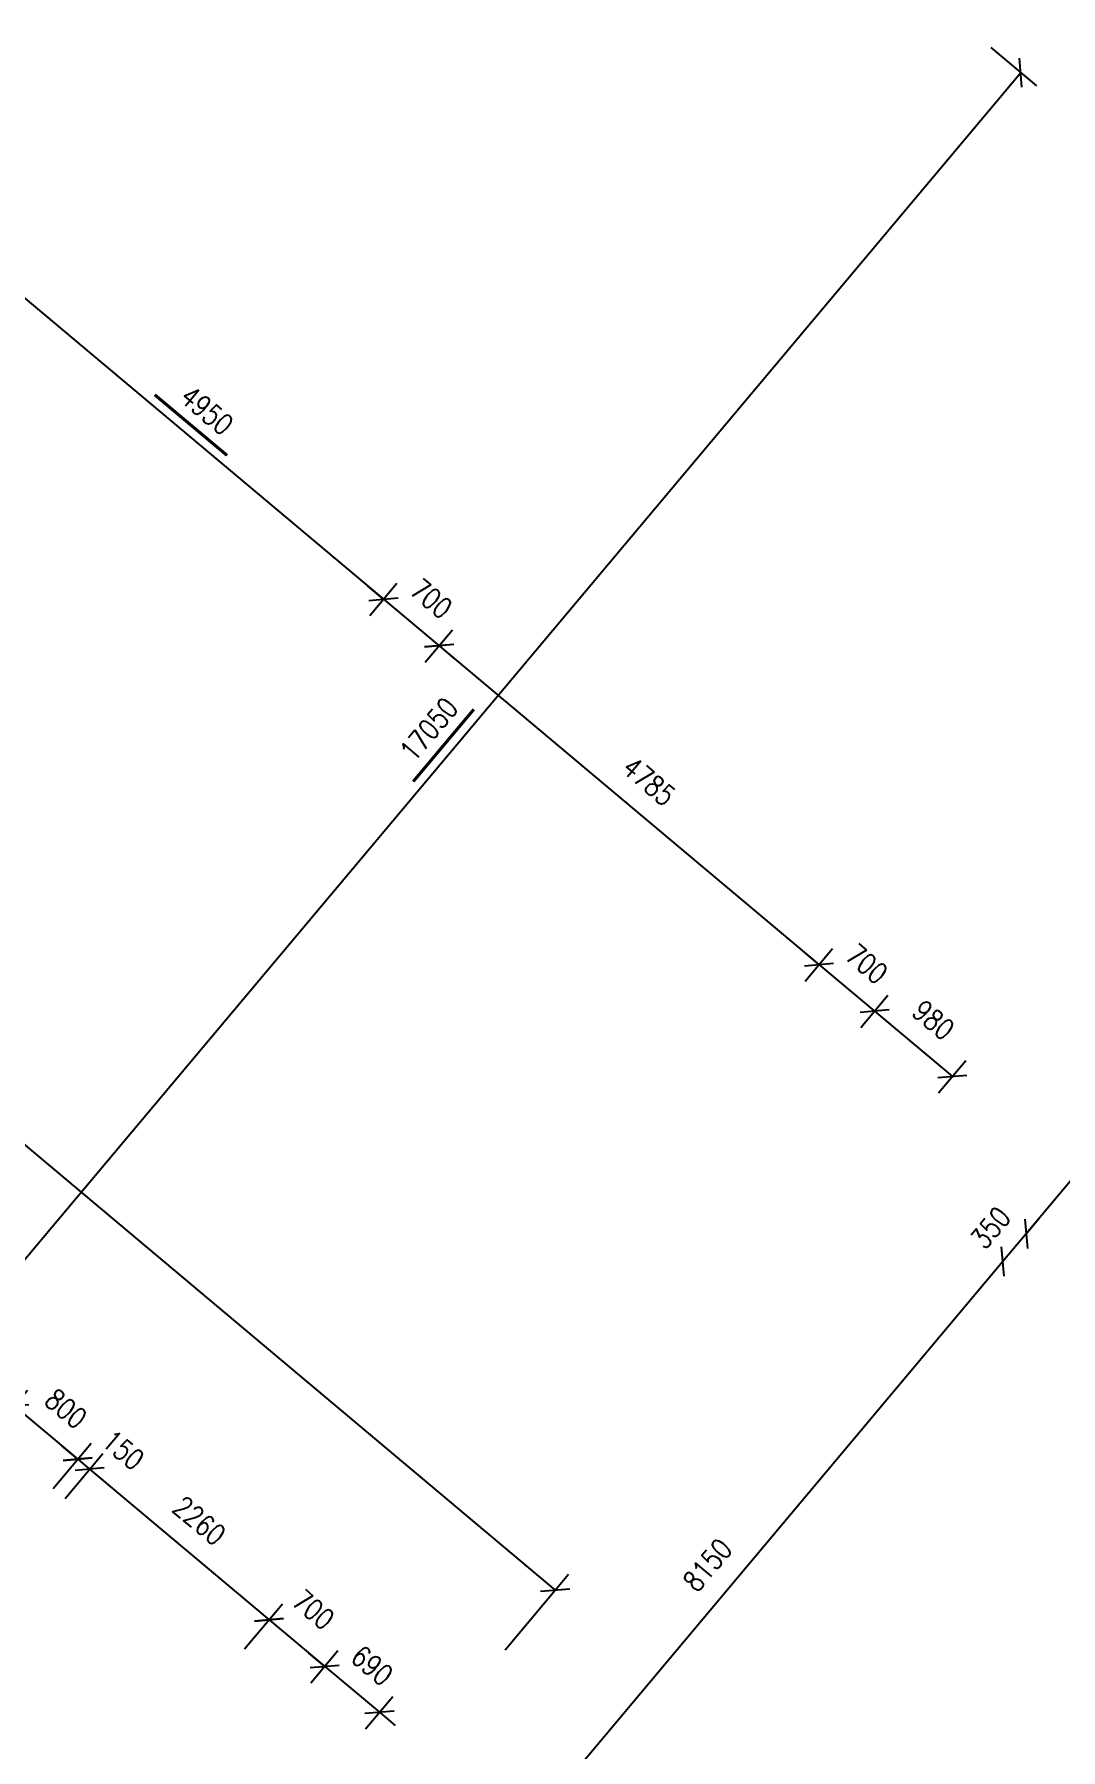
# Model space of a CAD drawing. Header units: millimetres. Extents: x 833220848 to 834439174, y 817676276 to 818025844.
# Drawn here: x 834235438 to 834245341, y 817794603 to 817811157 of the extents above; entities that cross this region are included whole.
import ezdxf

# ---------------------------------------------------------------- set-up
doc = ezdxf.new("R2010")
doc.units = ezdxf.units.MM
doc.header["$LTSCALE"] = 1000
doc.header["$MEASUREMENT"] = 0
doc.layers.add('_BD Amendment C Changes', color=10, linetype='Continuous')
doc.layers.add('VPA031_Dimension 1F', color=6, linetype='Continuous', lineweight=13)
doc.styles.add('RLP-SIMPLEX', font='SIMPLEX.shx', dxfattribs={"width": 0.8})
doc.dimstyles.new('VP-SIMPLEX_D200', dxfattribs={"dimscale": 200, "dimtxt": 1, "dimasz": 1, "dimexe": 1, "dimexo": 1, "dimgap": 1, "dimtad": 1, "dimdec": 1, "dimdsep": 46, "dimtxsty": 'RLP-SIMPLEX', "dimblk": 'OBLIQUE', "dimcen": 1, "dimclrd": 1, "dimclre": 1, "dimclrt": 256, "dimadec": 1, "dimazin": 2, "dimtfac": 1, "dimtdec": 1, "dimtix": 1, "dimtmove": 2, "dimatfit": 1, "dimfxl": 0, "dimtolj": 1, "dimtzin": 0, "dimarcsym": 0})

# ---------------------------------------------------------------- blocks, each defined once
blk = doc.blocks.new('_Oblique')
at = {"color": 0, "linetype": 'ByBlock', "lineweight": -2}
blk.add_line((-0.5, -0.5), (0.5, 0.5), dxfattribs=at)
blk = doc.blocks.new('*D61')
at = {"layer": 'VPA031_Dimension 1F', "color": 1, "lineweight": -2}
for p, q in [((834244667, 817811029), (834245108, 817810659)), ((834233995, 817797726), (834244955, 817810787)), ((834233708, 817797968), (834234148, 817797598))]:
    blk.add_line(p, q, dxfattribs=at)
at = {"layer": 'VPA031_Dimension 1F', "color": 1, "lineweight": -2, "xscale": 200, "yscale": 200, "zscale": 200}
for p, rotation in [((834244955, 817810787), 49.99999990921219), ((834233995, 817797726), 229.9999999092122)]:
    blk.add_blockref('_Oblique', p, dxfattribs=dict(at, rotation=rotation))
at = {"layer": 'VPA031_Dimension 1F', "color": 6, "insert": (834239245, 817804450), "char_height": 200, "attachment_point": 5, "rotation": 50, "style": 'RLP-SIMPLEX'}
blk.add_mtext('\\A1;17050', dxfattribs=at)
blk = doc.blocks.new('*D117')
at = {"layer": 'VPA031_Dimension 1F', "color": 1, "lineweight": -2}
for p, q in [((834235735, 817797027), (834236101, 817797463)), ((834235972, 817797310), (834237703, 817795857)), ((834237466, 817795575), (834237832, 817796010))]:
    blk.add_line(p, q, dxfattribs=at)
at = {"layer": 'VPA031_Dimension 1F', "color": 1, "lineweight": -2, "xscale": 200, "yscale": 200, "zscale": 200}
for p, rotation in [((834235972, 817797310), 140.000000029838), ((834237703, 817795857), 320.000000029838)]:
    blk.add_blockref('_Oblique', p, dxfattribs=dict(at, rotation=rotation))
at = {"layer": 'VPA031_Dimension 1F', "color": 6, "insert": (834237031, 817796813), "char_height": 200, "attachment_point": 5, "rotation": 320, "style": 'RLP-SIMPLEX'}
blk.add_mtext('\\A1;2260', dxfattribs=at)
blk = doc.blocks.new('*D118')
at = {"layer": 'VPA031_Dimension 1F', "color": 1, "lineweight": -2}
for p, q in [((834235007, 817797638), (834235373, 817798074)), ((834235244, 817797921), (834235091, 817798049)), ((834235244, 817797921), (834235857, 817797406)), ((834235620, 817797124), (834235986, 817797560)), ((834235857, 817797406), (834236010, 817797278))]:
    blk.add_line(p, q, dxfattribs=at)
at = {"layer": 'VPA031_Dimension 1F', "color": 1, "lineweight": -2, "xscale": 200, "yscale": 200, "zscale": 200}
for p, rotation in [((834235244, 817797921), 320.0000000250554), ((834235857, 817797406), 140.0000000250554)]:
    blk.add_blockref('_Oblique', p, dxfattribs=dict(at, rotation=rotation))
at = {"layer": 'VPA031_Dimension 1F', "color": 6, "insert": (834235744, 817797893), "char_height": 200, "attachment_point": 5, "rotation": 320, "style": 'RLP-SIMPLEX'}
blk.add_mtext('\\A1;800', dxfattribs=at)
blk = doc.blocks.new('*D128')
at = {"layer": 'VPA031_Dimension 1F', "color": 1, "lineweight": -2}
for p, q in [((834235620, 817797124), (834235986, 817797560)), ((834235857, 817797406), (834235704, 817797535)), ((834235735, 817797027), (834236101, 817797463)), ((834235857, 817797406), (834235972, 817797310)), ((834235972, 817797310), (834236125, 817797181))]:
    blk.add_line(p, q, dxfattribs=at)
at = {"layer": 'VPA031_Dimension 1F', "color": 1, "lineweight": -2, "xscale": 200, "yscale": 200, "zscale": 200}
for p, rotation in [((834235857, 817797406), 320.0000008232983), ((834235972, 817797310), 140.0000008232983)]:
    blk.add_blockref('_Oblique', p, dxfattribs=dict(at, rotation=rotation))
at = {"layer": 'VPA031_Dimension 1F', "color": 6, "insert": (834236297, 817797495), "char_height": 200, "attachment_point": 5, "rotation": 320, "style": 'RLP-SIMPLEX'}
blk.add_mtext('\\A1;150', dxfattribs=at)
blk = doc.blocks.new('*D193')
at = {"layer": 'VPA031_Dimension 1F', "color": 1, "lineweight": -2, "ltscale": 500}
for p, q in [((834225586, 817807646), (834226198, 817808375)), ((834226069, 817808222), (834240463, 817796144)), ((834239980, 817795568), (834240592, 817796297))]:
    blk.add_line(p, q, dxfattribs=at)
at = {"layer": 'VPA031_Dimension 1F', "color": 1, "lineweight": -2, "ltscale": 500, "xscale": 200, "yscale": 200, "zscale": 200}
for p, rotation in [((834226069, 817808222), 139.9999999919662), ((834240463, 817796144), 319.9999999919663)]:
    blk.add_blockref('_Oblique', p, dxfattribs=dict(at, rotation=rotation))
at = {"layer": 'VPA031_Dimension 1F', "ltscale": 500, "insert": (834233459, 817802413), "char_height": 200, "attachment_point": 5, "rotation": 320, "style": 'RLP-SIMPLEX'}
blk.add_mtext('\\A1;18790', dxfattribs=at)
blk = doc.blocks.new('*D213')
at = {"layer": 'VPA031_Dimension 1F', "color": 1, "lineweight": -2, "ltscale": 500}
for p, q in [((834244629, 817799442), (834244629, 817799442)), ((834244783, 817799314), (834239544, 817793070)), ((834239391, 817793199), (834239391, 817793199))]:
    blk.add_line(p, q, dxfattribs=at)
at = {"layer": 'VPA031_Dimension 1F', "color": 1, "lineweight": -2, "ltscale": 500, "xscale": 200, "yscale": 200, "zscale": 200}
for p, rotation in [((834244783, 817799314), 50.0000000062023), ((834239544, 817793070), 230.0000000062023)]:
    blk.add_blockref('_Oblique', p, dxfattribs=dict(at, rotation=rotation))
at = {"layer": 'VPA031_Dimension 1F', "ltscale": 500, "insert": (834241934, 817796385), "char_height": 200, "attachment_point": 5, "rotation": 50, "style": 'RLP-SIMPLEX'}
blk.add_mtext('\\A1;8150', dxfattribs=at)
blk = doc.blocks.new('*D214')
at = {"layer": 'VPA031_Dimension 1F', "color": 1, "lineweight": -2, "ltscale": 500}
for p, q in [((834245008, 817799582), (834245136, 817799735)), ((834245008, 817799582), (834244783, 817799314)), ((834244854, 817799710), (834244854, 817799710)), ((834244629, 817799442), (834244629, 817799442)), ((834244783, 817799314), (834244654, 817799160))]:
    blk.add_line(p, q, dxfattribs=at)
at = {"layer": 'VPA031_Dimension 1F', "color": 1, "lineweight": -2, "ltscale": 500, "xscale": 200, "yscale": 200, "zscale": 200}
for p, rotation in [((834245008, 817799582), 229.9999999975992), ((834244783, 817799314), 49.99999999759921)]:
    blk.add_blockref('_Oblique', p, dxfattribs=dict(at, rotation=rotation))
at = {"layer": 'VPA031_Dimension 1F', "ltscale": 500, "insert": (834244665, 817799640), "char_height": 200, "attachment_point": 5, "rotation": 50, "style": 'RLP-SIMPLEX'}
blk.add_mtext('\\A1;350', dxfattribs=at)
blk = doc.blocks.new('*D215')
at = {"layer": 'VPA031_Dimension 1F', "color": 1, "lineweight": -2, "ltscale": 500}
for p, q in [((834248776, 817804383), (834248776, 817804383)), ((834248929, 817804255), (834245008, 817799582)), ((834244854, 817799710), (834244854, 817799710))]:
    blk.add_line(p, q, dxfattribs=at)
at = {"layer": 'VPA031_Dimension 1F', "color": 1, "lineweight": -2, "ltscale": 500, "xscale": 200, "yscale": 200, "zscale": 200}
for p, rotation in [((834248929, 817804255), 49.99999999670653), ((834245008, 817799582), 229.9999999967065)]:
    blk.add_blockref('_Oblique', p, dxfattribs=dict(at, rotation=rotation))
at = {"layer": 'VPA031_Dimension 1F', "ltscale": 500, "insert": (834246738, 817802111), "char_height": 200, "attachment_point": 5, "rotation": 50, "style": 'RLP-SIMPLEX'}
blk.add_mtext('\\A1;6100', dxfattribs=at)
blk = doc.blocks.new('*D220')
at = {"layer": 'VPA031_Dimension 1F', "color": 1, "lineweight": -2}
for p, q in [((834243009, 817802181), (834242856, 817802309)), ((834242875, 817802021), (834243138, 817802334)), ((834243009, 817802181), (834243546, 817801731)), ((834243412, 817801571), (834243674, 817801884)), ((834243546, 817801731), (834243699, 817801602))]:
    blk.add_line(p, q, dxfattribs=at)
at = {"layer": 'VPA031_Dimension 1F', "color": 1, "lineweight": -2, "xscale": 200, "yscale": 200, "zscale": 200}
for p, rotation in [((834243009, 817802181), 319.9997102101137), ((834243546, 817801731), 139.9997102101137)]:
    blk.add_blockref('_Oblique', p, dxfattribs=dict(at, rotation=rotation))
at = {"layer": 'VPA031_Dimension 1F', "color": 6, "insert": (834243470, 817802186), "char_height": 200, "attachment_point": 5, "rotation": 319.9997, "style": 'RLP-SIMPLEX'}
blk.add_mtext('\\A1;700', dxfattribs=at)
blk = doc.blocks.new('*D221')
at = {"layer": 'VPA031_Dimension 1F', "color": 1, "lineweight": -2}
for p, q in [((834243412, 817801571), (834243674, 817801884)), ((834243546, 817801731), (834244296, 817801101)), ((834244162, 817800941), (834244425, 817801254))]:
    blk.add_line(p, q, dxfattribs=at)
at = {"layer": 'VPA031_Dimension 1F', "color": 1, "lineweight": -2, "xscale": 200, "yscale": 200, "zscale": 200}
for p, rotation in [((834243546, 817801731), 139.9997928803684), ((834244296, 817801101), 319.9997928803684)]:
    blk.add_blockref('_Oblique', p, dxfattribs=dict(at, rotation=rotation))
at = {"layer": 'VPA031_Dimension 1F', "color": 6, "insert": (834244114, 817801646), "char_height": 200, "attachment_point": 5, "rotation": 319.9998, "style": 'RLP-SIMPLEX'}
blk.add_mtext('\\A1;980', dxfattribs=at)
blk = doc.blocks.new('*D222')
at = {"layer": 'VPA031_Dimension 1F', "color": 1, "lineweight": -2}
for p, q in [((834239210, 817805097), (834239472, 817805410)), ((834239344, 817805257), (834243009, 817802181)), ((834242875, 817802021), (834243138, 817802334))]:
    blk.add_line(p, q, dxfattribs=at)
at = {"layer": 'VPA031_Dimension 1F', "color": 1, "lineweight": -2, "xscale": 200, "yscale": 200, "zscale": 200}
for p, rotation in [((834239344, 817805257), 139.9999575936886), ((834243009, 817802181), 319.9999575936886)]:
    blk.add_blockref('_Oblique', p, dxfattribs=dict(at, rotation=rotation))
at = {"layer": 'VPA031_Dimension 1F', "color": 6, "insert": (834241369, 817803948), "char_height": 200, "attachment_point": 5, "rotation": 320, "style": 'RLP-SIMPLEX'}
blk.add_mtext('\\A1;4785', dxfattribs=at)
blk = doc.blocks.new('*D223')
at = {"layer": 'VPA031_Dimension 1F', "color": 1, "lineweight": -2}
for p, q in [((834238674, 817805547), (834238936, 817805860)), ((834238808, 817805706), (834238654, 817805835)), ((834238808, 817805706), (834239344, 817805256)), ((834239210, 817805097), (834239472, 817805410)), ((834239344, 817805256), (834239497, 817805128))]:
    blk.add_line(p, q, dxfattribs=at)
at = {"layer": 'VPA031_Dimension 1F', "color": 1, "lineweight": -2, "xscale": 200, "yscale": 200, "zscale": 200}
for p, rotation in [((834238808, 817805706), 319.9997104001603), ((834239344, 817805256), 139.9997104001603)]:
    blk.add_blockref('_Oblique', p, dxfattribs=dict(at, rotation=rotation))
at = {"layer": 'VPA031_Dimension 1F', "color": 6, "insert": (834239269, 817805711), "char_height": 200, "attachment_point": 5, "rotation": 319.9997, "style": 'RLP-SIMPLEX'}
blk.add_mtext('\\A1;700', dxfattribs=at)
blk = doc.blocks.new('*D224')
at = {"layer": 'VPA031_Dimension 1F', "color": 1, "lineweight": -2}
for p, q in [((834234882, 817808729), (834235144, 817809041)), ((834235016, 817808888), (834238808, 817805706)), ((834238674, 817805547), (834238936, 817805860))]:
    blk.add_line(p, q, dxfattribs=at)
at = {"layer": 'VPA031_Dimension 1F', "color": 1, "lineweight": -2, "xscale": 200, "yscale": 200, "zscale": 200}
for p, rotation in [((834235016, 817808888), 139.9999590223664), ((834238808, 817805706), 319.9999590223664)]:
    blk.add_blockref('_Oblique', p, dxfattribs=dict(at, rotation=rotation))
at = {"layer": 'VPA031_Dimension 1F', "color": 6, "insert": (834237104, 817807527), "char_height": 200, "attachment_point": 5, "rotation": 320, "style": 'RLP-SIMPLEX'}
blk.add_mtext('\\A1;4950', dxfattribs=at)
blk = doc.blocks.new('*D241')
at = {"layer": 'VPA031_Dimension 1F', "color": 1, "lineweight": -2}
for p, q in [((834237569, 817795698), (834237832, 817796010)), ((834237703, 817795857), (834238240, 817795407)), ((834238106, 817795248), (834238368, 817795561))]:
    blk.add_line(p, q, dxfattribs=at)
at = {"layer": 'VPA031_Dimension 1F', "color": 1, "lineweight": -2, "xscale": 200, "yscale": 200, "zscale": 200}
for p, rotation in [((834237703, 817795857), 139.9997102040341), ((834238240, 817795407), 319.999710204034)]:
    blk.add_blockref('_Oblique', p, dxfattribs=dict(at, rotation=rotation))
at = {"layer": 'VPA031_Dimension 1F', "color": 6, "insert": (834238131, 817795955), "char_height": 200, "attachment_point": 5, "rotation": 319.9997, "style": 'RLP-SIMPLEX'}
blk.add_mtext('\\A1;700', dxfattribs=at)
blk = doc.blocks.new('*D242')
at = {"layer": 'VPA031_Dimension 1F', "color": 1, "lineweight": -2}
for p, q in [((834238240, 817795407), (834238086, 817795536)), ((834238106, 817795248), (834238368, 817795561)), ((834238240, 817795407), (834238768, 817794964)), ((834238634, 817794804), (834238897, 817795117)), ((834238768, 817794964), (834238921, 817794835))]:
    blk.add_line(p, q, dxfattribs=at)
at = {"layer": 'VPA031_Dimension 1F', "color": 1, "lineweight": -2, "xscale": 200, "yscale": 200, "zscale": 200}
for p, rotation in [((834238240, 817795407), 319.9997060075707), ((834238768, 817794964), 139.9997060075707)]:
    blk.add_blockref('_Oblique', p, dxfattribs=dict(at, rotation=rotation))
at = {"layer": 'VPA031_Dimension 1F', "color": 6, "insert": (834238697, 817795415), "char_height": 200, "attachment_point": 5, "rotation": 319.9997, "style": 'RLP-SIMPLEX'}
blk.add_mtext('\\A1;690', dxfattribs=at)

msp = doc.modelspace()

# ---------------------------------------------------------------- linework, layer by layer
at = {"layer": '_BD Amendment C Changes', "ltscale": 500, "const_width": 30}
for points in [[(834236600.39, 817807678.45), (834237297.36, 817807093.62)], [(834239093.77, 817803945.65), (834239678.59, 817804642.62)]]:
    msp.add_lwpolyline(points, dxfattribs=at)

# ---------------------------------------------------------------- dimensions: what is measured, and where the dimension line sits
at = {"layer": 'VPA031_Dimension 1F'}
for p1, p2, distance, picture, middle in [((834233554.51, 817798096.07), (834244514.04, 817811157.13), -575.15, '*D61', (834239245.05, 817804449.74)), ((834234753.17, 817808575.41), (834238545.09, 817805393.61), 408.38, '*D224', (834237104.47, 817807527.17)), ((834238545.09, 817805393.61), (834239081.32, 817804943.66), 408.38, '*D223', (834239268.55, 817805711.29)), ((834239081.32, 817804943.66), (834242746.84, 817801867.92), 408.38, '*D222', (834241369.42, 817803948.45)), ((834242746.84, 817801867.92), (834243283.07, 817801417.97), 408.38, '*D220', (834243470.3, 817802185.6)), ((834243283.07, 817801417.97), (834244033.79, 817800788.03), 408.38, '*D221', (834244113.77, 817801645.65)), ((834234878.72, 817797484.93), (834235491.55, 817796970.7), 568.75, '*D118', (834235743.55, 817797893.31)), ((834235606.46, 817796874.28), (834237337.72, 817795421.58), 568.75, '*D117', (834237030.51, 817796813.43)), ((834237977.03, 817795094.47), (834238505.6, 817794650.95), 408.38, '*D242', (834238696.65, 817795415.36))]:
    dim = msp.add_aligned_dim(p1=p1, p2=p2, distance=distance, dimstyle='VP-SIMPLEX_D200', override={"dimclrt": 6}, dxfattribs=at)
    dim.commit()
    dim.dimension.update_dxf_attribs({"geometry": picture, "text_midpoint": middle})
at = {"layer": 'VPA031_Dimension 1F', "ltscale": 500}
for p1, p2, distance, picture, middle in [((834225457.35, 817807492.61), (834239851.33, 817795414.63), 951.77, '*D193', (834233458.96, 817802412.54)), ((834248928.71, 817804254.57), (834245007.68, 817799581.67), 0, '*D215', (834246738.38, 817802110.96)), ((834245007.68, 817799581.67), (834244782.71, 817799313.56), 0, '*D214', (834244665.38, 817799640.45)), ((834244782.71, 817799313.56), (834239543.99, 817793070.3), 0, '*D213', (834241933.54, 817796384.76))]:
    dim = msp.add_aligned_dim(p1=p1, p2=p2, distance=distance, dimstyle='VP-SIMPLEX_D200', dxfattribs=at)
    dim.commit()
    dim.dimension.update_dxf_attribs({"geometry": picture, "text_midpoint": middle})
at = {"layer": 'VPA031_Dimension 1F'}
for base, p1, p2, angle, picture, middle in [((834235972.04, 817797309.97), (834235491.55, 817796970.7), (834235606.46, 817796874.28), 320.000001, '*D128', (834236296.6, 817797494.52)), ((834238239.53, 817795407.31), (834237440.8, 817795544.43), (834237977.03, 817795094.47), 319.99971, '*D241', (834238131.4, 817795954.94))]:
    dim = msp.add_linear_dim(base=base, p1=p1, p2=p2, angle=angle, dimstyle='VP-SIMPLEX_D200', override={"dimclrt": 6}, dxfattribs=at)
    dim.commit()
    dim.dimension.update_dxf_attribs({"geometry": picture, "text_midpoint": middle, "dimtype": 161})

doc.saveas('drawing.dxf')
